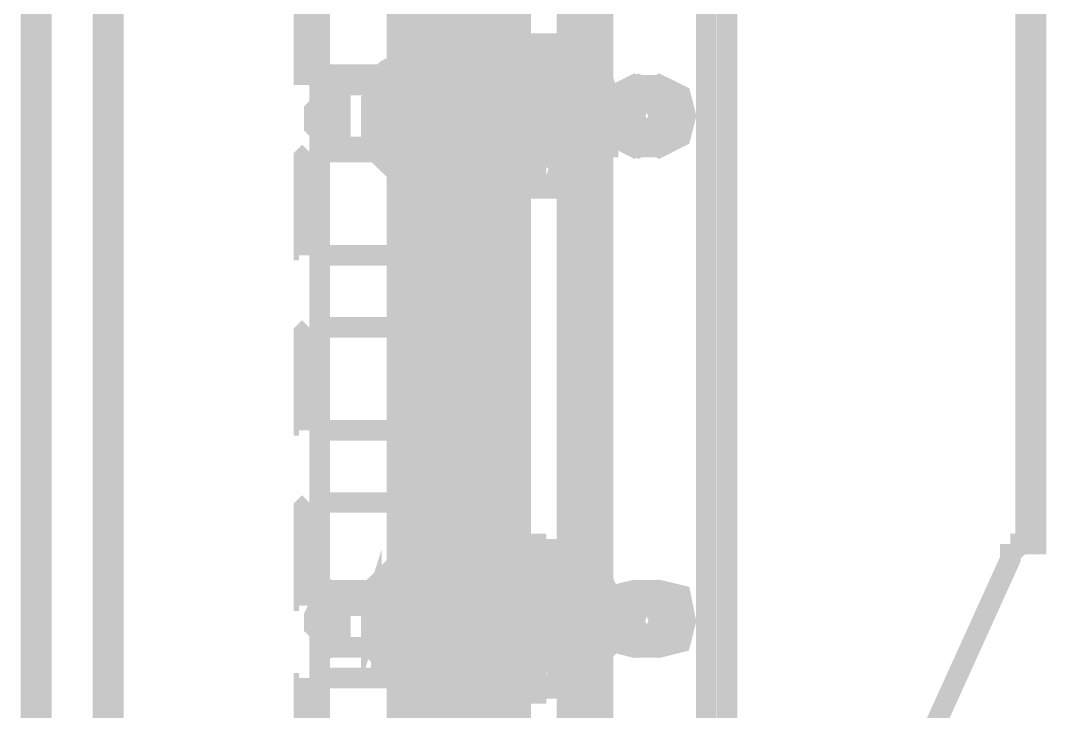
# Model space of a CAD drawing. Extents: x 0.1 to 11.6, y 0.3 to 16.2.
# Drawn here: x 9.9183 to 10.25, y 13.2208 to 13.4442 of the extents above; entities that cross this region are included whole.
import ezdxf

# ---------------------------------------------------------------- set-up
doc = ezdxf.new("R2010")
doc.units = 0
doc.header["$MEASUREMENT"] = 0

msp = doc.modelspace()

# ---------------------------------------------------------------- linework, layer by layer
at = {"color": 0, "const_width": 0.00667}
for points in [[(10.0417, 13.7717), (10.0417, 13.055)], [(10.0433, 13.7717), (10.0433, 13.055)], [(10.0483, 13.77), (10.0483, 13.0566)], [(10.0517, 13.77), (10.0517, 13.0566)], [(10.1067, 13.7717), (10.1067, 13.055)], [(10.1067, 13.7717), (10.1067, 13.055)], [(9.92165, 13.145), (9.92165, 13.68), (9.92333, 13.68), (9.92503, 13.68)], [(9.92503, 13.68), (9.92503, 13.145)], [(9.94499, 13.68), (9.94499, 13.145)], [(9.94835, 13.68), (9.94835, 13.145)], [(10.04, 13.68), (10.04, 13.145)], [(10.0417, 13.68), (10.0417, 13.145)], [(10.0667, 13.145), (10.0667, 13.68)], [(10.07, 13.145), (10.07, 13.68)], [(10.0717, 13.68), (10.0717, 13.145)], [(10.0767, 13.145), (10.0767, 13.68)], [(10.08, 13.145), (10.08, 13.68)], [(10.1017, 13.68), (10.1017, 13.145)], [(10.0566, 13.17), (10.0566, 13.6567)], [(10.0633, 13.17), (10.0633, 13.6567)], [(10.095, 13.6567), (10.095, 13.17)], [(10.0983, 13.6567), (10.0983, 13.17)], [(10.14, 13.6567), (10.14, 13.17)], [(10.1467, 13.6567), (10.1467, 13.17)], [(10.2416, 13.275), (10.2467, 13.275), (10.2467, 13.55)], [(10.2433, 13.275), (10.2433, 13.55)], [(10.015, 13.5333), (10.015, 13.2)], [(10.095, 13.5333), (10.095, 13.0883), (10.095, 13.21)], [(10.01, 13.4316), (10.01, 13.4517)], [(10.04, 13.4517), (10.04, 13.4316), (10.04, 13.43), (10.04, 13.4283), (10.04, 13.4267), (10.0417, 13.4267)], [(10.0633, 13.425), (10.0617, 13.4316), (10.06, 13.4367), (10.0583, 13.4367), (10.055, 13.4316), (10.055, 13.425)], [(10.0883, 13.4367), (10.0583, 13.4367)], [(10.0933, 13.425), (10.0917, 13.4316), (10.09, 13.4367), (10.0883, 13.4367), (10.085, 13.4316), (10.085, 13.425)], [(10.0117, 13.4267), (10.01, 13.4267), (10.01, 13.4283), (10.01, 13.43), (10.01, 13.4316)], [(10.045, 13.42), (10.0433, 13.4217), (10.0417, 13.425), (10.04, 13.425), (10.04, 13.4267), (10.0384, 13.4267), (10.0384, 13.4283), (10.0367, 13.4267), (10.035, 13.4267)], [(10.055, 13.43), (10.055, 13.4283), (10.0533, 13.4267), (10.055, 13.4267), (10.055, 13.4283), (10.0566, 13.4267), (10.0583, 13.4267), (10.0583, 13.425), (10.06, 13.425)], [(10.0967, 13.425), (10.095, 13.4267), (10.0933, 13.4267), (10.0933, 13.4283), (10.0917, 13.4267), (10.09, 13.4267), (10.09, 13.425), (10.0883, 13.4233)], [(10.105, 13.4267), (10.1033, 13.4267), (10.1033, 13.4283), (10.1017, 13.4267), (10.1, 13.425), (10.1, 13.4233), (10.0983, 13.42), (10.095, 13.4167)], [(10.0333, 13.4233), (10.035, 13.425), (10.035, 13.4267), (10.0367, 13.4283), (10.04, 13.43)], [(10.0417, 13.425), (10.04, 13.4267), (10.04, 13.43), (10.055, 13.43)], [(10.055, 13.43), (10.0583, 13.4267), (10.06, 13.425)], [(10.0866, 13.4083), (10.0866, 13.4117), (10.0866, 13.4134), (10.0866, 13.415), (10.0866, 13.4167), (10.0883, 13.4183), (10.0883, 13.42), (10.0883, 13.4217), (10.0883, 13.4233), (10.0917, 13.43)], [(10.095, 13.4267), (10.0917, 13.43), (10.1, 13.43)], [(10.0933, 13.4283), (10.0917, 13.4283)], [(10.1, 13.43), (10.1033, 13.4283), (10.105, 13.4267), (10.1067, 13.425), (10.1067, 13.4233), (10.1083, 13.4217), (10.1083, 13.42), (10.1083, 13.4183), (10.1083, 13.4167)], [(10.1, 13.43), (10.1, 13.4267), (10.1, 13.4233)], [(10.0417, 13.4267), (10.0117, 13.4267)], [(10.0217, 13.4067), (10.0217, 13.4134), (10.0217, 13.42), (10.0183, 13.4233), (10.0167, 13.42)], [(10.05, 13.4233), (10.0333, 13.4233), (10.0333, 13.4183), (10.0317, 13.415), (10.0317, 13.4167), (10.0317, 13.4183), (10.0333, 13.42), (10.0333, 13.4217), (10.0333, 13.4233), (10.0333, 13.425), (10.035, 13.425), (10.035, 13.4267)], [(10.0417, 13.4117), (10.04, 13.4183), (10.0384, 13.4233), (10.035, 13.42), (10.0333, 13.4134)], [(10.0417, 13.4117), (10.04, 13.4183), (10.0384, 13.4233), (10.035, 13.42), (10.0333, 13.4134)], [(10.04, 13.42), (10.04, 13.4217), (10.04, 13.4233), (10.04, 13.425), (10.0384, 13.425), (10.0384, 13.4267)], [(10.0417, 13.4267), (10.0684, 13.4267), (10.0684, 13.425), (10.07, 13.425), (10.07, 13.4233), (10.07, 13.4217), (10.07, 13.42)], [(10.0417, 13.425), (10.0417, 13.4233), (10.0417, 13.4217), (10.0417, 13.42), (10.0433, 13.4183), (10.0433, 13.4167), (10.0433, 13.415), (10.0433, 13.4134), (10.0433, 13.4117), (10.0433, 13.4067), (10.0433, 13.4033)], [(10.0533, 13.4267), (10.0517, 13.425), (10.05, 13.4233), (10.05, 13.4183), (10.05, 13.415)], [(10.05, 13.415), (10.05, 13.4167), (10.05, 13.4183), (10.0517, 13.42), (10.0517, 13.4217), (10.0517, 13.4233), (10.0517, 13.425), (10.0533, 13.425), (10.0533, 13.4267)], [(10.055, 13.4), (10.055, 13.425)], [(10.0583, 13.425), (10.0566, 13.425)], [(10.06, 13.42), (10.06, 13.4217), (10.06, 13.425), (10.06, 13.4233), (10.06, 13.4217), (10.06, 13.42), (10.0617, 13.4183), (10.0617, 13.4167), (10.0617, 13.415), (10.0617, 13.4134), (10.0617, 13.4117)], [(10.0633, 13.425), (10.0633, 13.4)], [(10.085, 13.4), (10.085, 13.425)], [(10.0967, 13.4033), (10.0967, 13.41), (10.0967, 13.42), (10.095, 13.4267), (10.0917, 13.4267), (10.0883, 13.4233)], [(10.0917, 13.425), (10.0883, 13.425)], [(10.0933, 13.425), (10.0933, 13.4)], [(10.0983, 13.4083), (10.0983, 13.4167), (10.0983, 13.4183), (10.0983, 13.42), (10.0967, 13.4217), (10.0967, 13.4233), (10.0967, 13.425), (10.095, 13.425), (10.095, 13.4267)], [(10.0983, 13.4167), (10.0967, 13.425), (10.1067, 13.425)], [(10.1067, 13.425), (10.1067, 13.4267), (10.105, 13.4267)], [(10.1083, 13.4167), (10.1083, 13.42), (10.1067, 13.425)], [(10.1067, 13.4233), (10.1067, 13.425)], [(10.02, 13.4067), (10.02, 13.4134), (10.02, 13.4183), (10.0167, 13.4217), (10.015, 13.4183)], [(10.0167, 13.4217), (10.015, 13.42)], [(10.0917, 13.4233), (10.0183, 13.4233)], [(10.0333, 13.4233), (10.035, 13.4233)], [(10.0417, 13.4117), (10.0417, 13.415), (10.0417, 13.4167), (10.0417, 13.4183), (10.04, 13.42), (10.04, 13.4217), (10.0384, 13.4217), (10.0384, 13.42), (10.0367, 13.42), (10.0367, 13.4183), (10.035, 13.4167), (10.035, 13.4134)], [(10.0384, 13.4233), (10.04, 13.4233)], [(10.055, 13.4217), (10.0384, 13.4217)], [(10.0583, 13.4117), (10.0583, 13.4167), (10.0566, 13.42), (10.055, 13.4217), (10.0533, 13.4183), (10.0517, 13.4134)], [(10.06, 13.4117), (10.06, 13.415), (10.06, 13.4167), (10.0583, 13.4183), (10.0583, 13.4217), (10.0566, 13.4217), (10.0566, 13.4233), (10.055, 13.4233), (10.055, 13.4217), (10.0533, 13.42), (10.0533, 13.4183), (10.0533, 13.4167), (10.0517, 13.4134)], [(10.06, 13.4233), (10.0617, 13.4233)], [(10.0883, 13.4233), (10.0866, 13.4167), (10.095, 13.4167)], [(10.0883, 13.4233), (10.0866, 13.415), (10.0866, 13.4067), (10.09, 13.4), (10.0933, 13.3983), (10.0967, 13.4033)], [(10.09, 13.42), (10.09, 13.4217), (10.09, 13.4233), (10.0917, 13.4233)], [(10.1, 13.4233), (10.0983, 13.4217), (10.0983, 13.42), (10.0983, 13.4183), (10.0983, 13.4167), (10.0983, 13.415), (10.0983, 13.4134), (10.0983, 13.4117), (10.0983, 13.4083), (10.0983, 13.405), (10.0967, 13.4017)], [(10.1183, 13.4233), (10.1166, 13.4233)], [(10.125, 13.4233), (10.1183, 13.4233)], [(10.015, 13.4183), (10.015, 13.4167), (10.0133, 13.415), (10.0133, 13.4117), (10.0133, 13.41), (10.015, 13.4083), (10.015, 13.4067), (10.0167, 13.405), (10.0183, 13.405), (10.02, 13.4067)], [(10.015, 13.42), (10.015, 13.4134), (10.0167, 13.4067), (10.0183, 13.4033), (10.0217, 13.4067)], [(10.04, 13.4083), (10.04, 13.42)], [(10.04, 13.42), (10.0417, 13.42)], [(10.0433, 13.4117), (10.0433, 13.415), (10.045, 13.42), (10.06, 13.42)], [(10.0533, 13.42), (10.055, 13.42)], [(10.06, 13.42), (10.0617, 13.415), (10.0617, 13.4117)], [(10.07, 13.42), (10.07, 13.4083), (10.07, 13.4067), (10.07, 13.405), (10.07, 13.4033), (10.0684, 13.4017)], [(10.0883, 13.4117), (10.0883, 13.415), (10.0883, 13.4167), (10.0883, 13.4183), (10.0883, 13.42)], [(10.0883, 13.42), (10.09, 13.42)], [(10.035, 13.4017), (10.0333, 13.4017), (10.0333, 13.4033), (10.0333, 13.405), (10.0333, 13.4067), (10.0317, 13.4083), (10.0317, 13.41), (10.0317, 13.4117), (10.0317, 13.415), (10.0317, 13.41), (10.0333, 13.4067)], [(10.0533, 13.4017), (10.0517, 13.4017), (10.0517, 13.4033), (10.0517, 13.405), (10.0517, 13.4067), (10.05, 13.4083), (10.05, 13.41), (10.05, 13.4117), (10.05, 13.415), (10.05, 13.41), (10.0483, 13.4067)], [(10.0917, 13.3983), (10.09, 13.4), (10.09, 13.4017), (10.0883, 13.4033), (10.0883, 13.405), (10.0883, 13.4067), (10.0866, 13.4083), (10.0866, 13.4167)], [(10.095, 13.4167), (10.0967, 13.4134), (10.0983, 13.4083)], [(10.095, 13.3967), (10.0967, 13.4033), (10.0983, 13.405), (10.0983, 13.4067), (10.0983, 13.4083), (10.0983, 13.4117), (10.0983, 13.4134), (10.0983, 13.415), (10.0983, 13.4167)], [(10.1017, 13.3983), (10.1033, 13.3983), (10.105, 13.3983), (10.105, 13.4), (10.1067, 13.4), (10.1067, 13.4017), (10.1067, 13.4033), (10.1083, 13.4033), (10.1083, 13.405), (10.1083, 13.4067), (10.1083, 13.4083), (10.1083, 13.4117), (10.1083, 13.4134), (10.1083, 13.415), (10.1083, 13.4167)], [(10.1083, 13.4083), (10.1083, 13.4134), (10.1083, 13.4167)], [(10.0333, 13.4134), (10.035, 13.4067), (10.0367, 13.4033), (10.04, 13.405), (10.0417, 13.4117)], [(10.0333, 13.4134), (10.035, 13.4067), (10.0367, 13.4033), (10.04, 13.405), (10.0417, 13.4117)], [(10.035, 13.4134), (10.035, 13.4117), (10.0367, 13.41), (10.0367, 13.4067), (10.0367, 13.405), (10.0384, 13.405), (10.04, 13.405), (10.04, 13.4067), (10.0417, 13.4083), (10.0417, 13.41), (10.0417, 13.4117)], [(10.0433, 13.4117), (10.0433, 13.41), (10.0433, 13.4083), (10.0433, 13.4067), (10.0417, 13.405), (10.0417, 13.4033), (10.0417, 13.4017), (10.04, 13.4), (10.0384, 13.3983), (10.0384, 13.3967)], [(10.0517, 13.4134), (10.0533, 13.4067), (10.055, 13.4033), (10.0583, 13.405), (10.06, 13.4117)], [(10.0517, 13.4134), (10.0517, 13.4083), (10.0533, 13.405), (10.055, 13.405), (10.0566, 13.4067), (10.0583, 13.4117)], [(10.06, 13.4033), (10.0617, 13.4067), (10.0617, 13.4117), (10.0617, 13.41), (10.0617, 13.4083), (10.0617, 13.4067), (10.06, 13.405), (10.06, 13.4033), (10.06, 13.4017), (10.0583, 13.4)], [(10.0917, 13.4033), (10.09, 13.4033), (10.09, 13.405), (10.0883, 13.4067), (10.0883, 13.4083), (10.0883, 13.41), (10.0883, 13.4117)], [(10.0384, 13.4017), (10.04, 13.4033), (10.04, 13.405), (10.04, 13.4067), (10.04, 13.4083)], [(10.0866, 13.4083), (10.0883, 13.4017), (10.0967, 13.4017)], [(10.0967, 13.4033), (10.0983, 13.4083), (10.1083, 13.4083)], [(10.1033, 13.3967), (10.1033, 13.3983), (10.1017, 13.3983), (10.1017, 13.4), (10.1, 13.4), (10.1, 13.4017), (10.1, 13.4033), (10.0983, 13.4033), (10.0983, 13.405), (10.0983, 13.4067), (10.0983, 13.4083)], [(10.1067, 13.4033), (10.1083, 13.405), (10.1083, 13.4083)], [(10.015, 13.405), (10.0167, 13.4033)], [(10.0333, 13.4067), (10.0483, 13.4067)], [(10.04, 13.4), (10.04, 13.3983), (10.0384, 13.3983), (10.0367, 13.3983), (10.035, 13.4), (10.035, 13.4017), (10.0333, 13.4033), (10.0333, 13.4067)], [(10.0384, 13.405), (10.055, 13.405)], [(10.04, 13.405), (10.04, 13.4067)], [(10.0533, 13.4017), (10.0517, 13.4033), (10.0483, 13.4067)], [(10.0533, 13.4067), (10.0533, 13.405)], [(10.0533, 13.3967), (10.0566, 13.3983), (10.0583, 13.4), (10.0583, 13.3983), (10.0566, 13.3983), (10.055, 13.3983), (10.0533, 13.4), (10.0533, 13.4017)], [(10.01, 13.395), (10.01, 13.3967), (10.01, 13.3983), (10.01, 13.4), (10.0117, 13.4017)], [(10.0117, 13.4017), (10.0417, 13.4017)], [(10.0183, 13.4033), (10.0917, 13.4033)], [(10.0333, 13.4033), (10.035, 13.4033)], [(10.0533, 13.3967), (10.0384, 13.3967), (10.0367, 13.3983), (10.035, 13.4017)], [(10.0384, 13.4033), (10.04, 13.4033)], [(10.04, 13.4), (10.0417, 13.4017), (10.0433, 13.4033), (10.06, 13.4033)], [(10.0684, 13.4017), (10.0417, 13.4017), (10.04, 13.4), (10.04, 13.3983), (10.04, 13.3967), (10.04, 13.395)], [(10.0533, 13.3967), (10.0533, 13.3983), (10.0533, 13.4017)], [(10.06, 13.4033), (10.06, 13.4017), (10.0583, 13.4)], [(10.06, 13.4017), (10.06, 13.4033)], [(10.0883, 13.4017), (10.0917, 13.3983), (10.0933, 13.3983), (10.095, 13.3983), (10.095, 13.4), (10.0967, 13.4017), (10.0967, 13.4033)], [(10.0883, 13.4017), (10.0917, 13.4017)], [(10.0967, 13.4017), (10.1, 13.4), (10.1017, 13.3983)], [(10.1033, 13.3967), (10.105, 13.4), (10.1067, 13.4033)], [(10.1166, 13.4033), (10.1183, 13.4033)], [(10.1183, 13.4033), (10.125, 13.4033)], [(10.055, 13.4), (10.055, 13.3933), (10.0583, 13.39), (10.06, 13.39), (10.0633, 13.3933), (10.0633, 13.4)], [(10.085, 13.4), (10.085, 13.3933), (10.0883, 13.39), (10.09, 13.39), (10.0917, 13.3933), (10.0933, 13.4)], [(10.0917, 13.3983), (10.095, 13.3967), (10.1033, 13.3967)], [(10.0917, 13.3983), (10.0933, 13.3983)], [(10.01, 13.375), (10.01, 13.395)], [(10.04, 13.395), (10.04, 13.375), (10.04, 13.3733), (10.04, 13.3717), (10.04, 13.37), (10.0417, 13.37), (10.0417, 13.3683)], [(10.0583, 13.39), (10.0883, 13.39)], [(10.0117, 13.3683), (10.0117, 13.37), (10.01, 13.37), (10.01, 13.3717), (10.01, 13.3733), (10.01, 13.375)], [(10.0417, 13.3683), (10.0117, 13.3683)], [(10.04, 13.3633), (10.04, 13.365), (10.04, 13.3666), (10.04, 13.3683), (10.0384, 13.3683)], [(10.0417, 13.3683), (10.0684, 13.3683), (10.07, 13.3683), (10.07, 13.3666), (10.07, 13.365), (10.07, 13.3633)], [(10.04, 13.3517), (10.04, 13.3633)], [(10.07, 13.3633), (10.07, 13.3517), (10.07, 13.35), (10.07, 13.3483), (10.07, 13.3467), (10.0684, 13.345)], [(10.0384, 13.345), (10.04, 13.3467), (10.04, 13.3483), (10.04, 13.35), (10.04, 13.3517)], [(10.01, 13.3383), (10.01, 13.34), (10.01, 13.3417), (10.01, 13.3433), (10.0117, 13.345)], [(10.0117, 13.345), (10.0417, 13.345)], [(10.0684, 13.345), (10.0417, 13.345), (10.04, 13.3433), (10.04, 13.3417), (10.04, 13.34), (10.04, 13.3383)], [(10.01, 13.3184), (10.01, 13.3383)], [(10.04, 13.3383), (10.04, 13.3184), (10.04, 13.3167), (10.04, 13.315), (10.04, 13.3133), (10.0417, 13.3133), (10.0417, 13.3117)], [(10.0117, 13.3117), (10.0117, 13.3133), (10.01, 13.3133), (10.01, 13.315), (10.01, 13.3167), (10.01, 13.3184)], [(10.0417, 13.3117), (10.0117, 13.3117)], [(10.04, 13.3066), (10.04, 13.3083), (10.04, 13.31), (10.04, 13.3117), (10.0384, 13.3117)], [(10.0417, 13.3117), (10.0684, 13.3117), (10.07, 13.3117), (10.07, 13.31), (10.07, 13.3083), (10.07, 13.3066)], [(10.04, 13.295), (10.04, 13.3066)], [(10.07, 13.3066), (10.07, 13.295), (10.07, 13.2933), (10.07, 13.2917), (10.07, 13.29), (10.07, 13.2884), (10.0684, 13.2884)], [(10.0384, 13.2884), (10.04, 13.2884), (10.04, 13.29), (10.04, 13.2917), (10.04, 13.2933), (10.04, 13.295)], [(10.01, 13.2817), (10.01, 13.2833), (10.01, 13.285), (10.01, 13.2867), (10.0117, 13.2884)], [(10.0117, 13.2884), (10.0417, 13.2884)], [(10.0684, 13.2884), (10.0417, 13.2884), (10.04, 13.2867), (10.04, 13.285), (10.04, 13.2833), (10.04, 13.2817)], [(10.01, 13.2617), (10.01, 13.2817)], [(10.04, 13.2817), (10.04, 13.2617), (10.04, 13.26), (10.04, 13.2584), (10.04, 13.2567), (10.0417, 13.2567), (10.0417, 13.255)], [(10.0633, 13.2633), (10.0617, 13.27), (10.06, 13.2733), (10.0583, 13.2733), (10.055, 13.27), (10.055, 13.2633)], [(10.0883, 13.275), (10.0583, 13.275)], [(10.0933, 13.2633), (10.0917, 13.27), (10.09, 13.2733), (10.0883, 13.2733), (10.085, 13.27), (10.085, 13.2633)], [(10.24, 13.275), (10.24, 13.2733), (10.2383, 13.2717), (10.2383, 13.27), (10.1816, 13.145)], [(10.2383, 13.275), (10.2383, 13.2733), (10.2383, 13.2717), (10.2383, 13.27), (10.1816, 13.145)], [(10.2383, 13.275), (10.24, 13.275)], [(10.2383, 13.275), (10.24, 13.275)], [(10.2383, 13.275), (10.2416, 13.275)], [(10.2383, 13.275), (10.2416, 13.275)], [(10.2416, 13.275), (10.2383, 13.275)], [(10.24, 13.275), (10.2416, 13.275)], [(10.24, 13.275), (10.2416, 13.275)], [(10.2416, 13.275), (10.2433, 13.275)], [(10.2416, 13.275), (10.2433, 13.275)], [(10.05, 13.26), (10.0333, 13.26), (10.0333, 13.2567), (10.0317, 13.2517), (10.0317, 13.2533), (10.0317, 13.2567), (10.0333, 13.2584), (10.0333, 13.26), (10.0333, 13.2617), (10.035, 13.2633)], [(10.2383, 13.27), (10.24, 13.27)], [(10.0333, 13.26), (10.035, 13.2617), (10.035, 13.2633), (10.0367, 13.265), (10.04, 13.2683)], [(10.0417, 13.2633), (10.04, 13.265), (10.04, 13.2683), (10.055, 13.2683)], [(10.095, 13.265), (10.0917, 13.2667), (10.1, 13.2667)], [(10.0866, 13.2467), (10.0866, 13.2483), (10.0866, 13.25), (10.0866, 13.2533), (10.0866, 13.255), (10.0883, 13.2567), (10.0883, 13.2584), (10.0883, 13.26), (10.0883, 13.2617), (10.0917, 13.2667)], [(10.0967, 13.24), (10.0967, 13.2483), (10.0967, 13.2567), (10.095, 13.2633), (10.0917, 13.265), (10.0883, 13.2617)], [(10.1, 13.2667), (10.1033, 13.2667), (10.105, 13.265), (10.1067, 13.2633), (10.1067, 13.2617), (10.1083, 13.26), (10.1083, 13.2584), (10.1083, 13.2567), (10.1083, 13.255)], [(10.1, 13.2667), (10.1, 13.2633), (10.1, 13.2617)], [(10.045, 13.2584), (10.0433, 13.26), (10.0417, 13.2633), (10.04, 13.2633), (10.04, 13.265), (10.0384, 13.265), (10.0367, 13.265), (10.035, 13.2633)], [(10.0417, 13.2633), (10.0417, 13.2617), (10.0417, 13.26), (10.0417, 13.2584), (10.0433, 13.2567), (10.0433, 13.255), (10.0433, 13.2533), (10.0433, 13.2517), (10.0433, 13.25), (10.0433, 13.245), (10.0433, 13.2416)], [(10.0533, 13.2633), (10.0517, 13.2617), (10.05, 13.26), (10.05, 13.2567), (10.05, 13.2517)], [(10.05, 13.2517), (10.05, 13.2533), (10.05, 13.2567), (10.0517, 13.2584), (10.0517, 13.26), (10.0517, 13.2617), (10.0533, 13.2633)], [(10.055, 13.2383), (10.055, 13.2633)], [(10.06, 13.2584), (10.06, 13.26), (10.06, 13.2633), (10.06, 13.2617), (10.06, 13.26), (10.06, 13.2584), (10.0617, 13.2567), (10.0617, 13.255), (10.0617, 13.2533), (10.0617, 13.2517), (10.0617, 13.25)], [(10.0633, 13.2633), (10.0633, 13.2383)], [(10.085, 13.2383), (10.085, 13.2633)], [(10.0967, 13.2633), (10.095, 13.265), (10.0933, 13.265), (10.0917, 13.265), (10.09, 13.265), (10.09, 13.2633), (10.09, 13.2617), (10.0883, 13.2617)], [(10.0933, 13.265), (10.0917, 13.265)], [(10.0933, 13.2633), (10.0933, 13.2383)], [(10.105, 13.265), (10.1033, 13.265), (10.1017, 13.265), (10.1, 13.2633), (10.1, 13.2617), (10.0983, 13.2584), (10.095, 13.255)], [(10.0983, 13.2467), (10.0983, 13.255), (10.0983, 13.2567), (10.0983, 13.2584), (10.0967, 13.26), (10.0967, 13.2617), (10.095, 13.2633), (10.095, 13.265)], [(10.0983, 13.255), (10.0967, 13.2633), (10.1067, 13.2633)], [(10.1067, 13.2633), (10.105, 13.265)], [(10.1083, 13.255), (10.1083, 13.2584), (10.1067, 13.2633)], [(10.0117, 13.255), (10.0117, 13.2567), (10.01, 13.2567), (10.01, 13.2584), (10.01, 13.26), (10.01, 13.2617)], [(10.0167, 13.26), (10.015, 13.2584)], [(10.0217, 13.2433), (10.0217, 13.25), (10.0217, 13.2584), (10.0183, 13.26), (10.0167, 13.2584)], [(10.0917, 13.26), (10.0183, 13.26)], [(10.0333, 13.2617), (10.035, 13.2617)], [(10.0417, 13.25), (10.04, 13.2567), (10.0384, 13.26), (10.035, 13.2584), (10.0333, 13.2517)], [(10.0417, 13.25), (10.0417, 13.2517), (10.0417, 13.255), (10.04, 13.2567), (10.04, 13.2584), (10.0384, 13.26), (10.0367, 13.26), (10.035, 13.2584), (10.035, 13.2567), (10.035, 13.255), (10.0333, 13.2517)], [(10.0417, 13.25), (10.0417, 13.2567), (10.0384, 13.2584), (10.0367, 13.2567), (10.035, 13.2517)], [(10.0384, 13.26), (10.04, 13.26)], [(10.06, 13.25), (10.06, 13.2517), (10.06, 13.255), (10.0583, 13.2567), (10.0583, 13.2584), (10.0566, 13.26), (10.055, 13.26), (10.0533, 13.2584), (10.0533, 13.2567), (10.0533, 13.255), (10.0517, 13.2517)], [(10.0583, 13.2617), (10.0566, 13.2617)], [(10.06, 13.2617), (10.0617, 13.2617)], [(10.0883, 13.2617), (10.0866, 13.255), (10.095, 13.255)], [(10.0883, 13.2617), (10.0866, 13.2533), (10.0866, 13.2433), (10.09, 13.2383), (10.0933, 13.2367), (10.0967, 13.24)], [(10.0917, 13.2617), (10.0883, 13.2617)], [(10.09, 13.2584), (10.09, 13.26), (10.0917, 13.26)], [(10.1, 13.2617), (10.0983, 13.26), (10.0983, 13.2584), (10.0983, 13.2567), (10.0983, 13.255), (10.0983, 13.2533), (10.0983, 13.25), (10.0983, 13.2483), (10.0983, 13.2467), (10.0983, 13.2433), (10.0967, 13.2383)], [(10.1067, 13.2617), (10.1083, 13.2617)], [(10.1183, 13.26), (10.1166, 13.26)], [(10.125, 13.26), (10.1183, 13.26)], [(10.015, 13.2567), (10.015, 13.255), (10.0133, 13.2517), (10.0133, 13.25), (10.0133, 13.2483), (10.015, 13.2467), (10.015, 13.245), (10.0167, 13.2433), (10.0183, 13.2433), (10.02, 13.245)], [(10.0167, 13.2584), (10.015, 13.25), (10.0167, 13.2433), (10.0183, 13.2416), (10.0217, 13.2433)], [(10.02, 13.245), (10.02, 13.2467), (10.02, 13.2483), (10.02, 13.2517), (10.02, 13.2533), (10.02, 13.255), (10.0183, 13.2567), (10.0183, 13.2584), (10.0167, 13.2584), (10.015, 13.2584), (10.015, 13.2567)], [(10.055, 13.2584), (10.0384, 13.2584)], [(10.04, 13.2567), (10.04, 13.2584)], [(10.0433, 13.25), (10.0433, 13.2533), (10.045, 13.2584), (10.06, 13.2584)], [(10.0517, 13.2517), (10.0517, 13.2533), (10.0533, 13.2567), (10.0533, 13.2584), (10.055, 13.2584), (10.0566, 13.2584), (10.0566, 13.2567), (10.0583, 13.255), (10.0583, 13.2517), (10.0583, 13.25)], [(10.0533, 13.2584), (10.0533, 13.2567)], [(10.06, 13.2584), (10.0617, 13.2533), (10.0617, 13.25)], [(10.0883, 13.25), (10.0883, 13.2517), (10.0883, 13.255), (10.0883, 13.2567), (10.0883, 13.2584)], [(10.0883, 13.2584), (10.09, 13.2584)], [(10.0417, 13.255), (10.0117, 13.255)], [(10.04, 13.2483), (10.04, 13.25), (10.04, 13.2517), (10.04, 13.2533), (10.04, 13.255), (10.0384, 13.255)], [(10.0417, 13.255), (10.0684, 13.255), (10.07, 13.255), (10.07, 13.2533), (10.07, 13.2517), (10.07, 13.25), (10.07, 13.2483)], [(10.0917, 13.2367), (10.09, 13.2367), (10.09, 13.2383), (10.0883, 13.24), (10.0883, 13.2416), (10.0883, 13.2433), (10.0883, 13.245), (10.0866, 13.2467), (10.0866, 13.255)], [(10.095, 13.255), (10.0967, 13.2517), (10.0983, 13.2467)], [(10.095, 13.235), (10.0967, 13.24), (10.0967, 13.2416), (10.0983, 13.2433), (10.0983, 13.245), (10.0983, 13.2467), (10.0983, 13.2483), (10.0983, 13.25), (10.0983, 13.2533), (10.0983, 13.255)], [(10.1017, 13.2367), (10.1033, 13.2367), (10.105, 13.2367), (10.1067, 13.2383), (10.1067, 13.24), (10.1083, 13.2416), (10.1083, 13.2433), (10.1083, 13.245), (10.1083, 13.2467), (10.1083, 13.2483), (10.1083, 13.25), (10.1083, 13.2533), (10.1083, 13.255)], [(10.1083, 13.2467), (10.1083, 13.25), (10.1083, 13.255)], [(10.035, 13.2383), (10.0333, 13.24), (10.0333, 13.2416), (10.0333, 13.2433), (10.0333, 13.245), (10.0317, 13.2467), (10.0317, 13.2483), (10.0317, 13.25), (10.0317, 13.2517), (10.0317, 13.2483), (10.0333, 13.2433)], [(10.0333, 13.2517), (10.0333, 13.2483), (10.035, 13.2467), (10.035, 13.245), (10.035, 13.2433), (10.0367, 13.2416), (10.0384, 13.2416), (10.04, 13.2416), (10.04, 13.2433), (10.04, 13.245), (10.0417, 13.2467), (10.0417, 13.25)], [(10.0333, 13.2517), (10.035, 13.245), (10.0367, 13.2416), (10.04, 13.2433), (10.0417, 13.25)], [(10.035, 13.2517), (10.035, 13.25), (10.0367, 13.2467), (10.0367, 13.245), (10.0367, 13.2433), (10.0384, 13.2433), (10.0384, 13.2416), (10.04, 13.2433), (10.0417, 13.245), (10.0417, 13.2483), (10.0417, 13.25)], [(10.0433, 13.25), (10.0433, 13.2467), (10.0433, 13.245), (10.0433, 13.2433), (10.0417, 13.2416), (10.0417, 13.24), (10.04, 13.2383), (10.04, 13.2367), (10.0384, 13.235), (10.0384, 13.2333)], [(10.0533, 13.2383), (10.0517, 13.24), (10.0517, 13.2416), (10.0517, 13.2433), (10.0517, 13.245), (10.05, 13.2467), (10.05, 13.2483), (10.05, 13.25), (10.05, 13.2517), (10.05, 13.2483), (10.0483, 13.2433)], [(10.0517, 13.2517), (10.0517, 13.2483), (10.0533, 13.2467), (10.0533, 13.245), (10.0533, 13.2433), (10.055, 13.2416), (10.0566, 13.2416), (10.0583, 13.2416), (10.0583, 13.2433), (10.0583, 13.245), (10.06, 13.2467), (10.06, 13.25)], [(10.0583, 13.25), (10.0583, 13.2483), (10.0583, 13.245), (10.0566, 13.2433), (10.055, 13.2416), (10.055, 13.2433), (10.0533, 13.2433), (10.0533, 13.245), (10.0517, 13.2467), (10.0517, 13.25), (10.0517, 13.2517)], [(10.06, 13.2416), (10.0617, 13.245), (10.0617, 13.25), (10.0617, 13.2467), (10.0617, 13.245), (10.0617, 13.2433), (10.06, 13.2416), (10.06, 13.24), (10.0583, 13.2383), (10.0583, 13.2367)], [(10.0917, 13.2416), (10.09, 13.2416), (10.0883, 13.2433), (10.0883, 13.245), (10.0883, 13.2483), (10.0883, 13.25)], [(10.04, 13.2383), (10.04, 13.2483)], [(10.07, 13.2483), (10.07, 13.2383), (10.07, 13.2367), (10.07, 13.235), (10.07, 13.2333), (10.07, 13.2317), (10.0684, 13.2317)], [(10.0866, 13.2467), (10.0883, 13.2383), (10.0967, 13.2383)], [(10.0967, 13.24), (10.0983, 13.2467), (10.1083, 13.2467)], [(10.1033, 13.235), (10.1017, 13.2367), (10.1, 13.2383), (10.1, 13.24), (10.0983, 13.2416), (10.0983, 13.2433), (10.0983, 13.245), (10.0983, 13.2467)], [(10.1067, 13.24), (10.1083, 13.2433), (10.1083, 13.2467)], [(10.015, 13.2433), (10.0167, 13.2416)], [(10.0333, 13.2433), (10.0483, 13.2433)], [(10.04, 13.2367), (10.0384, 13.2367), (10.0367, 13.2367), (10.035, 13.2367), (10.035, 13.2383), (10.0333, 13.2416), (10.0333, 13.2433)], [(10.04, 13.2433), (10.0417, 13.2433)], [(10.0533, 13.2383), (10.0517, 13.2416), (10.0483, 13.2433)], [(10.0533, 13.2433), (10.055, 13.2433)], [(10.0183, 13.2416), (10.0917, 13.2416)], [(10.0333, 13.24), (10.035, 13.24)], [(10.0384, 13.2416), (10.055, 13.2416)], [(10.0384, 13.2416), (10.04, 13.2416)], [(10.04, 13.2367), (10.0417, 13.24), (10.0433, 13.2416), (10.06, 13.2416)], [(10.0566, 13.24), (10.0583, 13.24)], [(10.06, 13.2416), (10.06, 13.24), (10.0583, 13.2367)], [(10.06, 13.24), (10.0617, 13.24)], [(10.0883, 13.2383), (10.0917, 13.2367), (10.0933, 13.2367), (10.095, 13.2367), (10.095, 13.2383), (10.0967, 13.2383), (10.0967, 13.24)], [(10.0883, 13.24), (10.0917, 13.24)], [(10.1033, 13.235), (10.105, 13.2367), (10.1067, 13.24)], [(10.1166, 13.2416), (10.1183, 13.2416)], [(10.1183, 13.2416), (10.125, 13.2416)], [(10.0533, 13.2333), (10.0384, 13.2333), (10.0367, 13.2367), (10.035, 13.2383)], [(10.0384, 13.2317), (10.04, 13.2317), (10.04, 13.2333), (10.04, 13.235), (10.04, 13.2367), (10.04, 13.2383)], [(10.0533, 13.2333), (10.0533, 13.2367), (10.0533, 13.2383)], [(10.0533, 13.2333), (10.0566, 13.235), (10.0583, 13.2367), (10.0566, 13.2367), (10.055, 13.2367), (10.0533, 13.2367), (10.0533, 13.2383)], [(10.055, 13.2383), (10.055, 13.2317), (10.0583, 13.2283), (10.06, 13.2283), (10.0617, 13.2317), (10.0633, 13.2383)], [(10.085, 13.2383), (10.085, 13.2317), (10.0883, 13.2283), (10.09, 13.2283), (10.0917, 13.2317), (10.0933, 13.2383)], [(10.0917, 13.2367), (10.095, 13.235), (10.1033, 13.235)], [(10.0917, 13.2367), (10.0933, 13.2367)], [(10.0967, 13.2383), (10.1, 13.2383), (10.1017, 13.2367)], [(10.01, 13.225), (10.01, 13.2267), (10.01, 13.2283), (10.01, 13.23), (10.0117, 13.23), (10.0117, 13.2317)], [(10.0117, 13.2317), (10.0417, 13.2317)], [(10.0684, 13.2317), (10.0417, 13.2317), (10.0417, 13.23), (10.04, 13.23), (10.04, 13.2283), (10.04, 13.2267), (10.04, 13.225)], [(10.0583, 13.2267), (10.0883, 13.2267)], [(10.01, 13.205), (10.01, 13.225)], [(10.04, 13.225), (10.04, 13.205), (10.04, 13.2033), (10.04, 13.2017), (10.04, 13.2), (10.0417, 13.2), (10.0417, 13.1983)]]:
    msp.add_lwpolyline(points, dxfattribs=at)
for points in [[(10.0566, 13.425), (10.0533, 13.4233), (10.0517, 13.4183), (10.0517, 13.4134), (10.0517, 13.4067), (10.0533, 13.4033), (10.0566, 13.4017), (10.0583, 13.4033), (10.06, 13.4067), (10.06, 13.4134), (10.06, 13.4183), (10.0583, 13.4233), (10.0566, 13.425)], [(10.0583, 13.425), (10.0566, 13.4233), (10.055, 13.4183), (10.055, 13.4134), (10.055, 13.4067), (10.0566, 13.4033), (10.0583, 13.4017), (10.0617, 13.4033), (10.0633, 13.4067), (10.0633, 13.4134), (10.0633, 13.4183), (10.0617, 13.4233), (10.0583, 13.425)], [(10.085, 13.4134), (10.085, 13.4067), (10.0866, 13.4033), (10.0883, 13.4017), (10.0917, 13.4033), (10.0933, 13.4067), (10.0933, 13.4134), (10.0933, 13.4183), (10.0917, 13.4233), (10.0883, 13.425), (10.0866, 13.4233), (10.085, 13.4183), (10.085, 13.4134)], [(10.0883, 13.4134), (10.0883, 13.4067), (10.09, 13.4033), (10.0917, 13.4017), (10.0933, 13.4033), (10.095, 13.4067), (10.0967, 13.4134), (10.095, 13.4183), (10.0933, 13.4233), (10.0917, 13.425), (10.09, 13.4233), (10.0883, 13.4183), (10.0883, 13.4134)], [(10.1083, 13.4134), (10.11, 13.4067), (10.1166, 13.4033), (10.1217, 13.4067), (10.125, 13.4134), (10.1217, 13.42), (10.1166, 13.4233), (10.11, 13.42), (10.1083, 13.4134)], [(10.11, 13.4134), (10.1133, 13.4067), (10.1183, 13.4033), (10.125, 13.4067), (10.1267, 13.4134), (10.125, 13.42), (10.1183, 13.4233), (10.1133, 13.42), (10.11, 13.4134)], [(10.11, 13.4134), (10.1133, 13.4067), (10.1183, 13.4033), (10.125, 13.4067), (10.1267, 13.4134), (10.125, 13.42), (10.1183, 13.4233), (10.1133, 13.42), (10.11, 13.4134)], [(10.1166, 13.4134), (10.12, 13.4067), (10.125, 13.4033), (10.1317, 13.4067), (10.1334, 13.4134), (10.1317, 13.42), (10.125, 13.4233), (10.12, 13.42), (10.1166, 13.4134)], [(10.06, 13.2633), (10.0583, 13.265), (10.055, 13.2683), (10.055, 13.265), (10.0533, 13.2633), (10.055, 13.265), (10.0566, 13.265), (10.0583, 13.265), (10.0583, 13.2633), (10.06, 13.2633)], [(10.0566, 13.2617), (10.0533, 13.26), (10.0517, 13.2567), (10.0517, 13.25), (10.0517, 13.245), (10.0533, 13.2416), (10.0566, 13.24), (10.0583, 13.2416), (10.06, 13.245), (10.06, 13.25), (10.06, 13.2567), (10.0583, 13.26), (10.0566, 13.2617)], [(10.085, 13.25), (10.085, 13.245), (10.0866, 13.2416), (10.0883, 13.24), (10.0917, 13.2416), (10.0933, 13.245), (10.0933, 13.25), (10.0933, 13.2567), (10.0917, 13.26), (10.0883, 13.2617), (10.0866, 13.26), (10.085, 13.2567), (10.085, 13.25)], [(10.0883, 13.25), (10.0883, 13.245), (10.09, 13.2416), (10.0917, 13.24), (10.0933, 13.2416), (10.095, 13.245), (10.0967, 13.25), (10.095, 13.2567), (10.0933, 13.26), (10.0917, 13.2617), (10.09, 13.26), (10.0883, 13.2567), (10.0883, 13.25)], [(10.0583, 13.2617), (10.06, 13.2617), (10.0617, 13.2617), (10.0617, 13.26), (10.0617, 13.2584), (10.0633, 13.255), (10.0633, 13.2533), (10.0633, 13.25), (10.0633, 13.2483), (10.0633, 13.245), (10.0617, 13.2433), (10.0617, 13.2416), (10.0617, 13.24), (10.06, 13.24), (10.0583, 13.24), (10.0566, 13.24), (10.0566, 13.2416), (10.055, 13.2433), (10.055, 13.245), (10.055, 13.2483), (10.055, 13.25), (10.055, 13.2533), (10.055, 13.255), (10.055, 13.2584), (10.0566, 13.26), (10.0566, 13.2617), (10.0583, 13.2617)], [(10.1083, 13.25), (10.11, 13.2433), (10.1166, 13.2416), (10.1217, 13.2433), (10.125, 13.25), (10.1217, 13.2584), (10.1166, 13.26), (10.11, 13.2584), (10.1083, 13.25)], [(10.11, 13.25), (10.1133, 13.2433), (10.1183, 13.2416), (10.125, 13.2433), (10.1267, 13.25), (10.125, 13.2584), (10.1183, 13.26), (10.1133, 13.2584), (10.11, 13.25)], [(10.11, 13.25), (10.1133, 13.2433), (10.1183, 13.2416), (10.125, 13.2433), (10.1267, 13.25), (10.125, 13.2584), (10.1183, 13.26), (10.1133, 13.2584), (10.11, 13.25)], [(10.1166, 13.25), (10.12, 13.2433), (10.125, 13.2416), (10.1317, 13.2433), (10.1334, 13.25), (10.1317, 13.2584), (10.125, 13.26), (10.12, 13.2584), (10.1166, 13.25)]]:
    msp.add_lwpolyline(points, close=True, dxfattribs=at)

doc.saveas('drawing.dxf')
